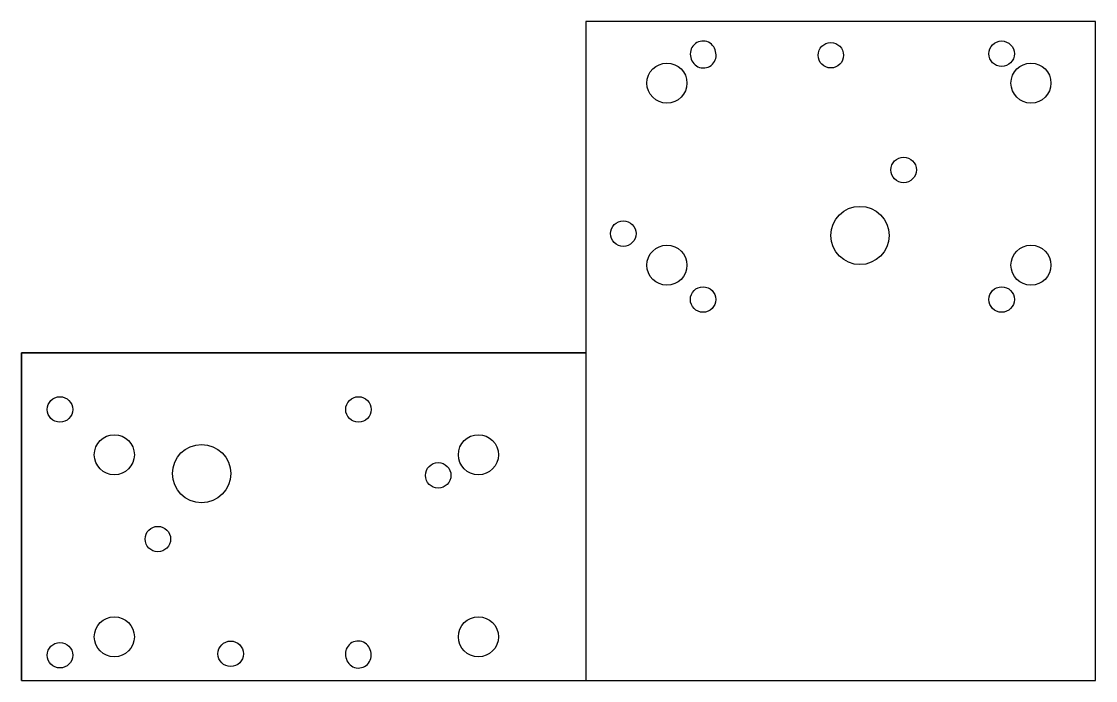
# Model space of a CAD drawing. Header units: millimetres. Extents: x -60 to 235, y 100 to 281.
import ezdxf

# ---------------------------------------------------------------- set-up
doc = ezdxf.new("R2010")
doc.units = ezdxf.units.MM
doc.layers.get('0').update_dxf_attribs({"linetype": 'CONTINUOUS'})

msp = doc.modelspace()

# ---------------------------------------------------------------- linework, layer by layer
for p, q in [((235, 281), (95, 281)), ((95, 281), (95, 190)), ((95, 281), (95, 190)), ((235, 281), (95, 281)), ((235, 100), (235, 281)), ((235, 100), (235, 281)), ((-60, 190), (-60, 100)), ((95, 190), (-60, 190)), ((-60, 190), (95, 190)), ((-60, 100), (-60, 190)), ((95, 190), (95, 100)), ((-60, 100), (235, 100)), ((-60, 100), (235, 100))]:
    msp.add_line(p, q)
for points in [[(123.86, 271.12, 1.061571), (130.65, 272.75, 1.061571)], [(123.86, 271.12, 1.061571), (130.65, 272.75, 1.061571)], [(29.11, 106.33, 1.061571), (35.91, 107.95, 1.061571)], [(29.11, 106.33, 1.061571), (35.91, 107.95, 1.061571)]]:
    msp.add_lwpolyline(points, format="xyb", close=True)
for centre, radius in [((162.3, 271.73), 3.5), ((162.3, 271.73), 3.5), ((209.21, 272.14), 3.5), ((209.21, 272.14), 3.5), ((117.27, 264.07), 5.5), ((117.27, 264.07), 5.5), ((217.27, 264.07), 5.5), ((217.27, 264.07), 5.5), ((182.3, 240.23), 3.5), ((182.3, 240.23), 3.5), ((170.3, 222.23), 8), ((170.3, 222.23), 8), ((105.3, 222.73), 3.5), ((105.3, 222.73), 3.5), ((117.27, 214.07), 5.5), ((117.27, 214.07), 5.5), ((217.27, 214.07), 5.5), ((217.27, 214.07), 5.5), ((127.21, 204.64), 3.5), ((127.21, 204.64), 3.5), ((209.21, 204.64), 3.5), ((209.21, 204.64), 3.5), ((-49.44, 174.44), 3.5), ((-49.44, 174.44), 3.5), ((32.56, 174.44), 3.5), ((32.56, 174.44), 3.5), ((-34.5, 162), 5.5), ((-34.5, 162), 5.5), ((65.5, 162), 5.5), ((65.5, 162), 5.5), ((-10.54, 156.84), 8), ((-10.54, 156.84), 8), ((54.46, 156.34), 3.5), ((54.46, 156.34), 3.5), ((-22.54, 138.84), 3.5), ((-22.54, 138.84), 3.5), ((-34.5, 112), 5.5), ((-34.5, 112), 5.5), ((65.5, 112), 5.5), ((65.5, 112), 5.5), ((-49.44, 106.94), 3.5), ((-49.44, 106.94), 3.5), ((-2.54, 107.34), 3.5), ((-2.54, 107.34), 3.5)]:
    msp.add_circle(centre, radius)

doc.saveas('drawing.dxf')
